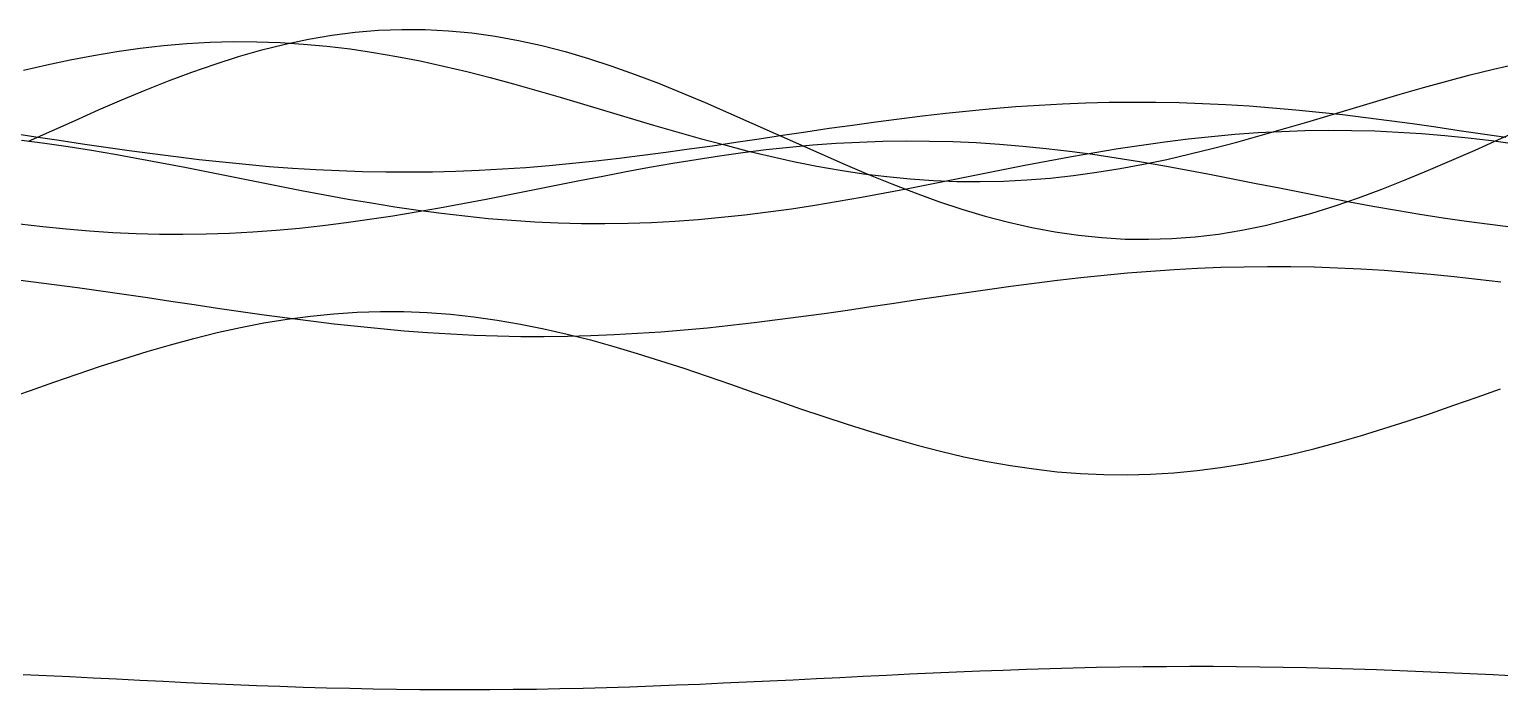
# Model space of a CAD drawing. Header units: metres. Extents: x -249 to 352, y -252 to 258.
# Drawn here: x 97.9 to 223.9, y -242.8 to -186.3 of the extents above; entities that cross this region are included whole.
import ezdxf

# ---------------------------------------------------------------- set-up
doc = ezdxf.new("R2010")
doc.units = ezdxf.units.M

msp = doc.modelspace()

# ---------------------------------------------------------------- linework, layer by layer
for p, q in [((123.84, -186.75, -433.01), (125.84, -186.5, -433.01)), ((125.84, -186.5, -433.01), (127.84, -186.33, -433.01)), ((127.84, -186.33, -433.01), (129.84, -186.25, -433.01)), ((129.84, -186.25, -433.01), (131.84, -186.26, -433.01)), ((131.84, -186.26, -433.01), (133.84, -186.37, -433.01)), ((133.84, -186.37, -433.01), (135.84, -186.56, -433.01)), ((107.42, -187.86, -433.01), (109.42, -187.64, -433.01)), ((109.42, -187.64, -433.01), (111.42, -187.47, -433.01)), ((111.42, -187.47, -433.01), (113.42, -187.36, -433.01)), ((113.42, -187.36, -433.01), (115.42, -187.3, -433.01)), ((115.42, -187.3, -433.01), (117.42, -187.31, -433.01)), ((117.42, -187.31, -433.01), (119.42, -187.38, -433.01)), ((117.84, -188.01, -433.01), (119.84, -187.51, -433.01)), ((119.42, -187.38, -433.01), (121.42, -187.51, -433.01)), ((119.84, -187.51, -433.01), (121.84, -187.09, -433.01)), ((121.42, -187.51, -433.01), (123.42, -187.69, -433.01)), ((121.84, -187.09, -433.01), (123.84, -186.75, -433.01)), ((123.42, -187.69, -433.01), (125.42, -187.93, -433.01)), ((135.84, -186.56, -433.01), (137.84, -186.83, -433.01)), ((137.84, -186.83, -433.01), (139.84, -187.19, -433.01)), ((139.84, -187.19, -433.01), (141.84, -187.63, -433.01)), ((141.84, -187.63, -433.01), (143.84, -188.15, -433.01)), ((99.42, -189.28, -433.01), (101.42, -188.86, -433.01)), ((101.42, -188.86, -433.01), (103.42, -188.48, -433.01)), ((103.42, -188.48, -433.01), (105.42, -188.14, -433.01)), ((105.42, -188.14, -433.01), (107.42, -187.86, -433.01)), ((113.84, -189.22, -433.01), (115.84, -188.58, -433.01)), ((115.84, -188.58, -433.01), (117.84, -188.01, -433.01)), ((125.42, -187.93, -433.01), (127.42, -188.23, -433.01)), ((127.42, -188.23, -433.01), (129.42, -188.57, -433.01)), ((129.42, -188.57, -433.01), (131.42, -188.96, -433.01)), ((131.42, -188.96, -433.01), (133.42, -189.4, -433.01)), ((143.84, -188.15, -433.01), (145.84, -188.74, -433.01)), ((145.84, -188.74, -433.01), (147.84, -189.39, -433.01)), ((97.42, -189.75, -433.01), (99.42, -189.28, -433.01)), ((109.84, -190.67, -433.01), (111.84, -189.92, -433.01)), ((111.84, -189.92, -433.01), (113.84, -189.22, -433.01)), ((133.42, -189.4, -433.01), (135.42, -189.87, -433.01)), ((135.42, -189.87, -433.01), (137.42, -190.38, -433.01)), ((147.84, -189.39, -433.01), (149.84, -190.11, -433.01)), ((149.84, -190.11, -433.01), (151.84, -190.87, -433.01)), ((219.42, -190.69, -433.01), (221.42, -190.16, -433.01)), ((221.42, -190.16, -433.01), (223.42, -189.67, -433.01)), ((223.42, -189.67, -433.01), (225.42, -189.21, -433.01)), ((105.84, -192.3, -433.01), (107.84, -191.46, -433.01)), ((107.84, -191.46, -433.01), (109.84, -190.67, -433.01)), ((137.42, -190.38, -433.01), (139.42, -190.92, -433.01)), ((139.42, -190.92, -433.01), (141.42, -191.48, -433.01)), ((141.42, -191.48, -433.01), (143.42, -192.06, -433.01)), ((151.84, -190.87, -433.01), (153.84, -191.68, -433.01)), ((215.42, -191.81, -433.01), (217.42, -191.24, -433.01)), ((217.42, -191.24, -433.01), (219.42, -190.69, -433.01)), ((103.84, -193.16, -433.01), (105.84, -192.3, -433.01)), ((143.42, -192.06, -433.01), (145.42, -192.65, -433.01)), ((145.42, -192.65, -433.01), (147.42, -193.25, -433.01)), ((153.84, -191.68, -433.01), (155.84, -192.52, -433.01)), ((155.84, -192.52, -433.01), (157.84, -193.39, -433.01)), ((182.47, -192.87, -433.01), (184.47, -192.74, -433.01)), ((184.47, -192.74, -433.01), (186.47, -192.63, -433.01)), ((186.47, -192.63, -433.01), (188.47, -192.55, -433.01)), ((188.47, -192.55, -433.01), (190.47, -192.5, -433.01)), ((190.47, -192.5, -433.01), (192.47, -192.48, -433.01)), ((192.47, -192.48, -433.01), (194.47, -192.48, -433.01)), ((194.47, -192.48, -433.01), (196.47, -192.52, -433.01)), ((196.47, -192.52, -433.01), (198.47, -192.59, -433.01)), ((198.47, -192.59, -433.01), (200.47, -192.69, -433.01)), ((200.47, -192.69, -433.01), (202.47, -192.81, -433.01)), ((211.42, -193, -433.01), (213.42, -192.4, -433.01)), ((213.42, -192.4, -433.01), (215.42, -191.81, -433.01)), ((99.84, -194.94, -433.01), (101.84, -194.05, -433.01)), ((101.84, -194.05, -433.01), (103.84, -193.16, -433.01)), ((147.42, -193.25, -433.01), (149.42, -193.85, -433.01)), ((149.42, -193.85, -433.01), (151.42, -194.45, -433.01)), ((157.84, -193.39, -433.01), (159.84, -194.28, -433.01)), ((170.47, -194.17, -433.01), (172.47, -193.91, -433.01)), ((172.47, -193.91, -433.01), (174.47, -193.66, -433.01)), ((174.47, -193.66, -433.01), (176.47, -193.43, -433.01)), ((176.47, -193.43, -433.01), (178.47, -193.22, -433.01)), ((178.47, -193.22, -433.01), (180.47, -193.03, -433.01)), ((180.47, -193.03, -433.01), (182.47, -192.87, -433.01)), ((202.47, -192.81, -433.01), (204.47, -192.97, -433.01)), ((204.47, -192.97, -433.01), (206.47, -193.14, -433.01)), ((206.47, -193.14, -433.01), (208.47, -193.34, -433.01)), ((207.42, -194.19, -433.01), (209.42, -193.6, -433.01)), ((208.47, -193.34, -433.01), (210.47, -193.56, -433.01)), ((209.42, -193.6, -433.01), (211.42, -193, -433.01)), ((210.47, -193.56, -433.01), (212.47, -193.8, -433.01)), ((212.47, -193.8, -433.01), (214.47, -194.06, -433.01)), ((214.47, -194.06, -433.01), (216.47, -194.33, -433.01)), ((96.47, -195.15, -433.01), (98.47, -195.45, -433.01)), ((97.84, -195.84, -433.01), (99.84, -194.94, -433.01)), ((151.42, -194.45, -433.01), (153.42, -195.03, -433.01)), ((153.42, -195.03, -433.01), (155.42, -195.59, -433.01)), ((159.84, -194.28, -433.01), (161.84, -195.17, -433.01)), ((161.84, -195.17, -433.01), (163.84, -196.07, -433.01)), ((162.47, -195.32, -433.01), (164.47, -195.03, -433.01)), ((164.47, -195.03, -433.01), (166.47, -194.73, -433.01)), ((166.47, -194.73, -433.01), (168.47, -194.45, -433.01)), ((168.47, -194.45, -433.01), (170.47, -194.17, -433.01)), ((199.24, -195.42, -433.01), (201.24, -195.24, -433.01)), ((201.24, -195.24, -433.01), (203.24, -195.1, -433.01)), ((203.24, -195.1, -433.01), (205.24, -194.99, -433.01)), ((203.42, -195.35, -433.01), (205.42, -194.78, -433.01)), ((205.24, -194.99, -433.01), (207.24, -194.92, -433.01)), ((205.42, -194.78, -433.01), (207.42, -194.19, -433.01)), ((207.24, -194.92, -433.01), (209.24, -194.9, -433.01)), ((209.24, -194.9, -433.01), (211.24, -194.91, -433.01)), ((211.24, -194.91, -433.01), (213.24, -194.96, -433.01)), ((213.24, -194.96, -433.01), (215.24, -195.05, -433.01)), ((215.24, -195.05, -433.01), (217.24, -195.18, -433.01)), ((216.47, -194.33, -433.01), (218.47, -194.61, -433.01)), ((217.24, -195.18, -433.01), (219.24, -195.35, -433.01)), ((218.47, -194.61, -433.01), (220.47, -194.91, -433.01)), ((220.47, -194.91, -433.01), (222.47, -195.2, -433.01)), ((222.47, -195.2, -433.01), (224.47, -195.5, -433.01)), ((223.84, -195.69, -433.01), (225.84, -194.79, -433.01)), ((97.24, -195.74, -433.01), (99.24, -196, -433.01)), ((98.47, -195.45, -433.01), (100.47, -195.75, -433.01)), ((99.24, -196, -433.01), (101.24, -196.29, -433.01)), ((100.47, -195.75, -433.01), (102.47, -196.05, -433.01)), ((101.24, -196.29, -433.01), (103.24, -196.61, -433.01)), ((102.47, -196.05, -433.01), (104.47, -196.34, -433.01)), ((104.47, -196.34, -433.01), (106.47, -196.62, -433.01)), ((152.47, -196.78, -433.01), (154.47, -196.5, -433.01)), ((154.47, -196.5, -433.01), (156.47, -196.22, -433.01)), ((155.42, -195.59, -433.01), (157.42, -196.13, -433.01)), ((156.47, -196.22, -433.01), (158.47, -195.92, -433.01)), ((157.42, -196.13, -433.01), (159.42, -196.65, -433.01)), ((158.47, -195.92, -433.01), (160.47, -195.62, -433.01)), ((159.08, -196.8, -433.01), (161.08, -196.55, -433.01)), ((160.47, -195.62, -433.01), (162.47, -195.32, -433.01)), ((161.08, -196.55, -433.01), (163.08, -196.34, -433.01)), ((163.08, -196.34, -433.01), (165.08, -196.16, -433.01)), ((163.84, -196.07, -433.01), (165.84, -196.96, -433.01)), ((165.08, -196.16, -433.01), (167.08, -196.01, -433.01)), ((167.08, -196.01, -433.01), (169.08, -195.91, -433.01)), ((169.08, -195.91, -433.01), (171.08, -195.84, -433.01)), ((171.08, -195.84, -433.01), (173.08, -195.81, -433.01)), ((173.08, -195.81, -433.01), (175.08, -195.82, -433.01)), ((175.08, -195.82, -433.01), (177.08, -195.87, -433.01)), ((177.08, -195.87, -433.01), (179.08, -195.96, -433.01)), ((179.08, -195.96, -433.01), (181.08, -196.09, -433.01)), ((181.08, -196.09, -433.01), (183.08, -196.26, -433.01)), ((183.08, -196.26, -433.01), (185.08, -196.46, -433.01)), ((185.08, -196.46, -433.01), (187.08, -196.7, -433.01)), ((189.24, -196.8, -433.01), (191.24, -196.47, -433.01)), ((191.24, -196.47, -433.01), (193.24, -196.17, -433.01)), ((193.24, -196.17, -433.01), (195.24, -195.89, -433.01)), ((195.24, -195.89, -433.01), (197.24, -195.64, -433.01)), ((197.24, -195.64, -433.01), (199.24, -195.42, -433.01)), ((197.42, -196.93, -433.01), (199.42, -196.43, -433.01)), ((199.42, -196.43, -433.01), (201.42, -195.91, -433.01)), ((201.42, -195.91, -433.01), (203.42, -195.35, -433.01)), ((219.24, -195.35, -433.01), (221.24, -195.55, -433.01)), ((221.24, -195.55, -433.01), (223.24, -195.78, -433.01)), ((221.84, -196.59, -433.01), (223.84, -195.69, -433.01)), ((223.24, -195.78, -433.01), (225.24, -196.05, -433.01)), ((103.24, -196.61, -433.01), (105.24, -196.95, -433.01)), ((105.24, -196.95, -433.01), (107.24, -197.31, -433.01)), ((106.47, -196.62, -433.01), (108.47, -196.89, -433.01)), ((107.24, -197.31, -433.01), (109.24, -197.68, -433.01)), ((108.47, -196.89, -433.01), (110.47, -197.15, -433.01)), ((109.24, -197.68, -433.01), (111.24, -198.07, -433.01)), ((110.47, -197.15, -433.01), (112.47, -197.39, -433.01)), ((112.47, -197.39, -433.01), (114.47, -197.61, -433.01)), ((114.47, -197.61, -433.01), (116.47, -197.81, -433.01)), ((116.47, -197.81, -433.01), (118.47, -197.99, -433.01)), ((142.47, -197.91, -433.01), (144.47, -197.73, -433.01)), ((144.47, -197.73, -433.01), (146.47, -197.52, -433.01)), ((146.47, -197.52, -433.01), (148.47, -197.29, -433.01)), ((148.47, -197.29, -433.01), (150.47, -197.04, -433.01)), ((150.47, -197.04, -433.01), (152.47, -196.78, -433.01)), ((151.08, -198.07, -433.01), (153.08, -197.72, -433.01)), ((153.08, -197.72, -433.01), (155.08, -197.39, -433.01)), ((155.08, -197.39, -433.01), (157.08, -197.08, -433.01)), ((157.08, -197.08, -433.01), (159.08, -196.8, -433.01)), ((159.42, -196.65, -433.01), (161.42, -197.13, -433.01)), ((161.42, -197.13, -433.01), (163.42, -197.57, -433.01)), ((163.42, -197.57, -433.01), (165.42, -197.97, -433.01)), ((165.84, -196.96, -433.01), (167.84, -197.84, -433.01)), ((167.84, -197.84, -433.01), (169.84, -198.69, -433.01)), ((183.24, -197.9, -433.01), (185.24, -197.52, -433.01)), ((185.24, -197.52, -433.01), (187.24, -197.15, -433.01)), ((187.08, -196.7, -433.01), (189.08, -196.96, -433.01)), ((187.24, -197.15, -433.01), (189.24, -196.8, -433.01)), ((189.08, -196.96, -433.01), (191.08, -197.26, -433.01)), ((191.08, -197.26, -433.01), (193.08, -197.58, -433.01)), ((191.42, -198.18, -433.01), (193.42, -197.81, -433.01)), ((193.08, -197.58, -433.01), (195.08, -197.92, -433.01)), ((193.42, -197.81, -433.01), (195.42, -197.39, -433.01)), ((195.42, -197.39, -433.01), (197.42, -196.93, -433.01)), ((217.84, -198.33, -433.01), (219.84, -197.47, -433.01)), ((219.84, -197.47, -433.01), (221.84, -196.59, -433.01)), ((111.24, -198.07, -433.01), (113.24, -198.46, -433.01)), ((113.24, -198.46, -433.01), (115.24, -198.86, -433.01)), ((115.24, -198.86, -433.01), (117.24, -199.26, -433.01)), ((118.47, -197.99, -433.01), (120.47, -198.14, -433.01)), ((120.47, -198.14, -433.01), (122.47, -198.26, -433.01)), ((122.47, -198.26, -433.01), (124.47, -198.36, -433.01)), ((124.47, -198.36, -433.01), (126.47, -198.43, -433.01)), ((126.47, -198.43, -433.01), (128.47, -198.47, -433.01)), ((128.47, -198.47, -433.01), (130.47, -198.47, -433.01)), ((130.47, -198.47, -433.01), (132.47, -198.45, -433.01)), ((132.47, -198.45, -433.01), (134.47, -198.4, -433.01)), ((134.47, -198.4, -433.01), (136.47, -198.32, -433.01)), ((136.47, -198.32, -433.01), (138.47, -198.21, -433.01)), ((138.47, -198.21, -433.01), (140.47, -198.08, -433.01)), ((140.47, -198.08, -433.01), (142.47, -197.91, -433.01)), ((145.08, -199.21, -433.01), (147.08, -198.82, -433.01)), ((147.08, -198.82, -433.01), (149.08, -198.44, -433.01)), ((149.08, -198.44, -433.01), (151.08, -198.07, -433.01)), ((165.42, -197.97, -433.01), (167.42, -198.32, -433.01)), ((167.42, -198.32, -433.01), (169.42, -198.63, -433.01)), ((169.42, -198.63, -433.01), (171.42, -198.87, -433.01)), ((169.84, -198.69, -433.01), (171.84, -199.5, -433.01)), ((171.42, -198.87, -433.01), (173.42, -199.07, -433.01)), ((173.42, -199.07, -433.01), (175.42, -199.2, -433.01)), ((175.24, -199.49, -433.01), (177.24, -199.09, -433.01)), ((177.24, -199.09, -433.01), (179.24, -198.69, -433.01)), ((179.24, -198.69, -433.01), (181.24, -198.3, -433.01)), ((181.24, -198.3, -433.01), (183.24, -197.9, -433.01)), ((183.42, -199.15, -433.01), (185.42, -198.99, -433.01)), ((185.42, -198.99, -433.01), (187.42, -198.78, -433.01)), ((187.42, -198.78, -433.01), (189.42, -198.5, -433.01)), ((189.42, -198.5, -433.01), (191.42, -198.18, -433.01)), ((195.08, -197.92, -433.01), (197.08, -198.28, -433.01)), ((197.08, -198.28, -433.01), (199.08, -198.66, -433.01)), ((199.08, -198.66, -433.01), (201.08, -199.05, -433.01)), ((201.08, -199.05, -433.01), (203.08, -199.45, -433.01)), ((215.84, -199.16, -433.01), (217.84, -198.33, -433.01)), ((117.24, -199.26, -433.01), (119.24, -199.66, -433.01)), ((119.24, -199.66, -433.01), (121.24, -200.05, -433.01)), ((121.24, -200.05, -433.01), (123.24, -200.42, -433.01)), ((139.08, -200.41, -433.01), (141.08, -200.01, -433.01)), ((141.08, -200.01, -433.01), (143.08, -199.61, -433.01)), ((143.08, -199.61, -433.01), (145.08, -199.21, -433.01)), ((169.24, -200.63, -433.01), (171.24, -200.27, -433.01)), ((171.24, -200.27, -433.01), (173.24, -199.88, -433.01)), ((171.84, -199.5, -433.01), (173.84, -200.27, -433.01)), ((173.24, -199.88, -433.01), (175.24, -199.49, -433.01)), ((173.84, -200.27, -433.01), (175.84, -200.99, -433.01)), ((175.42, -199.2, -433.01), (177.42, -199.28, -433.01)), ((177.42, -199.28, -433.01), (179.42, -199.3, -433.01)), ((179.42, -199.3, -433.01), (181.42, -199.26, -433.01)), ((181.42, -199.26, -433.01), (183.42, -199.15, -433.01)), ((203.08, -199.45, -433.01), (205.08, -199.84, -433.01)), ((205.08, -199.84, -433.01), (207.08, -200.24, -433.01)), ((207.08, -200.24, -433.01), (209.08, -200.64, -433.01)), ((211.84, -200.69, -433.01), (213.84, -199.95, -433.01)), ((213.84, -199.95, -433.01), (215.84, -199.16, -433.01)), ((123.24, -200.42, -433.01), (125.24, -200.79, -433.01)), ((125.24, -200.79, -433.01), (127.24, -201.13, -433.01)), ((127.24, -201.13, -433.01), (129.24, -201.45, -433.01)), ((129.24, -201.45, -433.01), (131.24, -201.74, -433.01)), ((131.08, -201.9, -433.01), (133.08, -201.55, -433.01)), ((133.08, -201.55, -433.01), (135.08, -201.18, -433.01)), ((135.08, -201.18, -433.01), (137.08, -200.8, -433.01)), ((137.08, -200.8, -433.01), (139.08, -200.41, -433.01)), ((161.24, -201.9, -433.01), (163.24, -201.62, -433.01)), ((163.24, -201.62, -433.01), (165.24, -201.31, -433.01)), ((165.24, -201.31, -433.01), (167.24, -200.98, -433.01)), ((167.24, -200.98, -433.01), (169.24, -200.63, -433.01)), ((175.84, -200.99, -433.01), (177.84, -201.65, -433.01)), ((207.84, -202, -433.01), (209.84, -201.38, -433.01)), ((209.08, -200.64, -433.01), (211.08, -201.03, -433.01)), ((209.84, -201.38, -433.01), (211.84, -200.69, -433.01)), ((211.08, -201.03, -433.01), (213.08, -201.4, -433.01)), ((213.08, -201.4, -433.01), (215.08, -201.76, -433.01)), ((123.08, -203.06, -433.01), (125.08, -202.81, -433.01)), ((125.08, -202.81, -433.01), (127.08, -202.53, -433.01)), ((127.08, -202.53, -433.01), (129.08, -202.23, -433.01)), ((129.08, -202.23, -433.01), (131.08, -201.9, -433.01)), ((131.24, -201.74, -433.01), (133.24, -202.01, -433.01)), ((133.24, -202.01, -433.01), (135.24, -202.24, -433.01)), ((135.24, -202.24, -433.01), (137.24, -202.45, -433.01)), ((137.24, -202.45, -433.01), (139.24, -202.61, -433.01)), ((139.24, -202.61, -433.01), (141.24, -202.74, -433.01)), ((141.24, -202.74, -433.01), (143.24, -202.83, -433.01)), ((143.24, -202.83, -433.01), (145.24, -202.88, -433.01)), ((145.24, -202.88, -433.01), (147.24, -202.89, -433.01)), ((147.24, -202.89, -433.01), (149.24, -202.87, -433.01)), ((149.24, -202.87, -433.01), (151.24, -202.8, -433.01)), ((151.24, -202.8, -433.01), (153.24, -202.69, -433.01)), ((153.24, -202.69, -433.01), (155.24, -202.55, -433.01)), ((155.24, -202.55, -433.01), (157.24, -202.36, -433.01)), ((157.24, -202.36, -433.01), (159.24, -202.15, -433.01)), ((159.24, -202.15, -433.01), (161.24, -201.9, -433.01)), ((177.84, -201.65, -433.01), (179.84, -202.25, -433.01)), ((179.84, -202.25, -433.01), (181.84, -202.78, -433.01)), ((181.84, -202.78, -433.01), (183.84, -203.23, -433.01)), ((203.84, -203.05, -433.01), (205.84, -202.56, -433.01)), ((205.84, -202.56, -433.01), (207.84, -202, -433.01)), ((215.08, -201.76, -433.01), (217.08, -202.1, -433.01)), ((217.08, -202.1, -433.01), (219.08, -202.41, -433.01)), ((219.08, -202.41, -433.01), (221.08, -202.7, -433.01)), ((221.08, -202.7, -433.01), (223.08, -202.96, -433.01)), ((97.08, -202.92, -433.01), (99.08, -203.16, -433.01)), ((99.08, -203.16, -433.01), (101.08, -203.36, -433.01)), ((101.08, -203.36, -433.01), (103.08, -203.53, -433.01)), ((103.08, -203.53, -433.01), (105.08, -203.65, -433.01)), ((105.08, -203.65, -433.01), (107.08, -203.75, -433.01)), ((107.08, -203.75, -433.01), (109.08, -203.8, -433.01)), ((109.08, -203.8, -433.01), (111.08, -203.81, -433.01)), ((111.08, -203.81, -433.01), (113.08, -203.78, -433.01)), ((113.08, -203.78, -433.01), (115.08, -203.71, -433.01)), ((115.08, -203.71, -433.01), (117.08, -203.6, -433.01)), ((117.08, -203.6, -433.01), (119.08, -203.46, -433.01)), ((119.08, -203.46, -433.01), (121.08, -203.28, -433.01)), ((121.08, -203.28, -433.01), (123.08, -203.06, -433.01)), ((183.84, -203.23, -433.01), (185.84, -203.61, -433.01)), ((185.84, -203.61, -433.01), (187.84, -203.9, -433.01)), ((187.84, -203.9, -433.01), (189.84, -204.1, -433.01)), ((189.84, -204.1, -433.01), (191.84, -204.22, -433.01)), ((195.84, -204.18, -433.01), (197.84, -204.03, -433.01)), ((197.84, -204.03, -433.01), (199.84, -203.79, -433.01)), ((199.84, -203.79, -433.01), (201.84, -203.46, -433.01)), ((201.84, -203.46, -433.01), (203.84, -203.05, -433.01)), ((223.08, -202.96, -433.01), (225.08, -203.19, -433.01)), ((191.84, -204.22, -433.01), (193.84, -204.24, -433.01)), ((193.84, -204.24, -433.01), (195.84, -204.18, -433.01)), ((198.03, -206.72, -433.01), (200.03, -206.64, -433.01)), ((200.03, -206.64, -433.01), (202.03, -206.59, -433.01)), ((202.03, -206.59, -433.01), (204.03, -206.57, -433.01)), ((204.03, -206.57, -433.01), (206.03, -206.58, -433.01)), ((206.03, -206.58, -433.01), (208.03, -206.61, -433.01)), ((208.03, -206.61, -433.01), (210.03, -206.68, -433.01)), ((96.03, -207.61, -433.01), (98.03, -207.85, -433.01)), ((98.03, -207.85, -433.01), (100.03, -208.11, -433.01)), ((184.03, -208, -433.01), (186.03, -207.75, -433.01)), ((186.03, -207.75, -433.01), (188.03, -207.52, -433.01)), ((188.03, -207.52, -433.01), (190.03, -207.31, -433.01)), ((190.03, -207.31, -433.01), (192.03, -207.12, -433.01)), ((192.03, -207.12, -433.01), (194.03, -206.96, -433.01)), ((194.03, -206.96, -433.01), (196.03, -206.83, -433.01)), ((196.03, -206.83, -433.01), (198.03, -206.72, -433.01)), ((210.03, -206.68, -433.01), (212.03, -206.78, -433.01)), ((212.03, -206.78, -433.01), (214.03, -206.9, -433.01)), ((214.03, -206.9, -433.01), (216.03, -207.06, -433.01)), ((216.03, -207.06, -433.01), (218.03, -207.23, -433.01)), ((218.03, -207.23, -433.01), (220.03, -207.43, -433.01)), ((220.03, -207.43, -433.01), (222.03, -207.65, -433.01)), ((222.03, -207.65, -433.01), (224.03, -207.89, -433.01)), ((100.03, -208.11, -433.01), (102.03, -208.38, -433.01)), ((102.03, -208.38, -433.01), (104.03, -208.66, -433.01)), ((104.03, -208.66, -433.01), (106.03, -208.95, -433.01)), ((106.03, -208.95, -433.01), (108.03, -209.24, -433.01)), ((174.03, -209.41, -433.01), (176.03, -209.12, -433.01)), ((176.03, -209.12, -433.01), (178.03, -208.82, -433.01)), ((178.03, -208.82, -433.01), (180.03, -208.54, -433.01)), ((180.03, -208.54, -433.01), (182.03, -208.26, -433.01)), ((182.03, -208.26, -433.01), (184.03, -208, -433.01)), ((108.03, -209.24, -433.01), (110.03, -209.54, -433.01)), ((110.03, -209.54, -433.01), (112.03, -209.84, -433.01)), ((112.03, -209.84, -433.01), (114.03, -210.14, -433.01)), ((114.03, -210.14, -433.01), (116.03, -210.43, -433.01)), ((116.03, -210.43, -433.01), (118.03, -210.71, -433.01)), ((126.02, -210.49, -433.01), (128.02, -210.43, -433.01)), ((128.02, -210.43, -433.01), (130.02, -210.44, -433.01)), ((130.02, -210.44, -433.01), (132.02, -210.52, -433.01)), ((166.03, -210.59, -433.01), (168.03, -210.31, -433.01)), ((168.03, -210.31, -433.01), (170.03, -210.01, -433.01)), ((170.03, -210.01, -433.01), (172.03, -209.71, -433.01)), ((172.03, -209.71, -433.01), (174.03, -209.41, -433.01)), ((116.02, -211.8, -433.01), (118.02, -211.41, -433.01)), ((118.02, -211.41, -433.01), (120.02, -211.08, -433.01)), ((118.03, -210.71, -433.01), (120.03, -210.98, -433.01)), ((120.02, -211.08, -433.01), (122.02, -210.82, -433.01)), ((120.03, -210.98, -433.01), (122.03, -211.24, -433.01)), ((122.02, -210.82, -433.01), (124.02, -210.62, -433.01)), ((122.03, -211.24, -433.01), (124.03, -211.48, -433.01)), ((124.02, -210.62, -433.01), (126.02, -210.49, -433.01)), ((124.03, -211.48, -433.01), (126.03, -211.7, -433.01)), ((126.03, -211.7, -433.01), (128.03, -211.9, -433.01)), ((132.02, -210.52, -433.01), (134.02, -210.67, -433.01)), ((134.02, -210.67, -433.01), (136.02, -210.88, -433.01)), ((136.02, -210.88, -433.01), (138.02, -211.16, -433.01)), ((138.02, -211.16, -433.01), (140.02, -211.51, -433.01)), ((140.02, -211.51, -433.01), (142.02, -211.91, -433.01)), ((156.03, -211.82, -433.01), (158.03, -211.61, -433.01)), ((158.03, -211.61, -433.01), (160.03, -211.38, -433.01)), ((160.03, -211.38, -433.01), (162.03, -211.13, -433.01)), ((162.03, -211.13, -433.01), (164.03, -210.87, -433.01)), ((164.03, -210.87, -433.01), (166.03, -210.59, -433.01)), ((110.02, -213.28, -433.01), (112.02, -212.74, -433.01)), ((112.02, -212.74, -433.01), (114.02, -212.24, -433.01)), ((114.02, -212.24, -433.01), (116.02, -211.8, -433.01)), ((128.03, -211.9, -433.01), (130.03, -212.08, -433.01)), ((130.03, -212.08, -433.01), (132.03, -212.23, -433.01)), ((132.03, -212.23, -433.01), (134.03, -212.35, -433.01)), ((134.03, -212.35, -433.01), (136.03, -212.45, -433.01)), ((136.03, -212.45, -433.01), (138.03, -212.52, -433.01)), ((138.03, -212.52, -433.01), (140.03, -212.56, -433.01)), ((140.03, -212.56, -433.01), (142.03, -212.57, -433.01)), ((142.02, -211.91, -433.01), (144.02, -212.37, -433.01)), ((142.03, -212.57, -433.01), (144.03, -212.54, -433.01)), ((144.02, -212.37, -433.01), (146.02, -212.87, -433.01)), ((144.03, -212.54, -433.01), (146.03, -212.49, -433.01)), ((146.02, -212.87, -433.01), (148.02, -213.43, -433.01)), ((146.03, -212.49, -433.01), (148.03, -212.41, -433.01)), ((148.03, -212.41, -433.01), (150.03, -212.3, -433.01)), ((150.03, -212.3, -433.01), (152.03, -212.17, -433.01)), ((152.03, -212.17, -433.01), (154.03, -212.01, -433.01)), ((154.03, -212.01, -433.01), (156.03, -211.82, -433.01)), ((106.02, -214.49, -433.01), (108.02, -213.87, -433.01)), ((108.02, -213.87, -433.01), (110.02, -213.28, -433.01)), ((148.02, -213.43, -433.01), (150.02, -214.02, -433.01)), ((150.02, -214.02, -433.01), (152.02, -214.65, -433.01)), ((102.02, -215.81, -433.01), (104.02, -215.13, -433.01)), ((104.02, -215.13, -433.01), (106.02, -214.49, -433.01)), ((152.02, -214.65, -433.01), (154.02, -215.3, -433.01)), ((154.02, -215.3, -433.01), (156.02, -215.98, -433.01)), ((98.02, -217.19, -433.01), (100.02, -216.49, -433.01)), ((100.02, -216.49, -433.01), (102.02, -215.81, -433.01)), ((156.02, -215.98, -433.01), (158.02, -216.67, -433.01)), ((158.02, -216.67, -433.01), (160.02, -217.37, -433.01)), ((96.02, -217.89, -433.01), (98.02, -217.19, -433.01)), ((160.02, -217.37, -433.01), (162.02, -218.07, -433.01)), ((220.02, -218.47, -433.01), (222.02, -217.77, -433.01)), ((222.02, -217.77, -433.01), (224.02, -217.07, -433.01)), ((162.02, -218.07, -433.01), (164.02, -218.76, -433.01)), ((164.02, -218.76, -433.01), (166.02, -219.44, -433.01)), ((216.02, -219.82, -433.01), (218.02, -219.16, -433.01)), ((218.02, -219.16, -433.01), (220.02, -218.47, -433.01)), ((166.02, -219.44, -433.01), (168.02, -220.1, -433.01)), ((168.02, -220.1, -433.01), (170.02, -220.73, -433.01)), ((212.02, -221.08, -433.01), (214.02, -220.47, -433.01)), ((214.02, -220.47, -433.01), (216.02, -219.82, -433.01)), ((170.02, -220.73, -433.01), (172.02, -221.33, -433.01)), ((172.02, -221.33, -433.01), (174.02, -221.89, -433.01)), ((208.02, -222.2, -433.01), (210.02, -221.66, -433.01)), ((210.02, -221.66, -433.01), (212.02, -221.08, -433.01)), ((174.02, -221.89, -433.01), (176.02, -222.41, -433.01)), ((176.02, -222.41, -433.01), (178.02, -222.88, -433.01)), ((178.02, -222.88, -433.01), (180.02, -223.29, -433.01)), ((204.02, -223.12, -433.01), (206.02, -222.68, -433.01)), ((206.02, -222.68, -433.01), (208.02, -222.2, -433.01)), ((180.02, -223.29, -433.01), (182.02, -223.64, -433.01)), ((182.02, -223.64, -433.01), (184.02, -223.93, -433.01)), ((184.02, -223.93, -433.01), (186.02, -224.16, -433.01)), ((186.02, -224.16, -433.01), (188.02, -224.32, -433.01)), ((194.02, -224.38, -433.01), (196.02, -224.26, -433.01)), ((196.02, -224.26, -433.01), (198.02, -224.07, -433.01)), ((198.02, -224.07, -433.01), (200.02, -223.81, -433.01)), ((200.02, -223.81, -433.01), (202.02, -223.5, -433.01)), ((202.02, -223.5, -433.01), (204.02, -223.12, -433.01)), ((188.02, -224.32, -433.01), (190.02, -224.4, -433.01)), ((190.02, -224.4, -433.01), (192.02, -224.43, -433.01)), ((192.02, -224.43, -433.01), (194.02, -224.38, -433.01)), ((97.39, -241.54, -433.01), (99.39, -241.63, -433.01)), ((99.39, -241.63, -433.01), (101.39, -241.73, -433.01)), ((101.39, -241.73, -433.01), (103.39, -241.83, -433.01)), ((103.39, -241.83, -433.01), (105.39, -241.93, -433.01)), ((105.39, -241.93, -433.01), (107.39, -242.03, -433.01)), ((163.39, -241.99, -433.01), (165.39, -241.89, -433.01)), ((165.39, -241.89, -433.01), (167.39, -241.79, -433.01)), ((167.39, -241.79, -433.01), (169.39, -241.69, -433.01)), ((169.39, -241.69, -433.01), (171.39, -241.59, -433.01)), ((171.39, -241.59, -433.01), (173.39, -241.5, -433.01)), ((173.39, -241.5, -433.01), (175.39, -241.4, -433.01)), ((175.39, -241.4, -433.01), (177.39, -241.32, -433.01)), ((177.39, -241.32, -433.01), (179.39, -241.23, -433.01)), ((179.39, -241.23, -433.01), (181.39, -241.16, -433.01)), ((181.39, -241.16, -433.01), (183.39, -241.09, -433.01)), ((183.39, -241.09, -433.01), (185.39, -241.02, -433.01)), ((185.39, -241.02, -433.01), (187.39, -240.97, -433.01)), ((187.39, -240.97, -433.01), (189.39, -240.93, -433.01)), ((189.39, -240.93, -433.01), (191.39, -240.89, -433.01)), ((191.39, -240.89, -433.01), (193.39, -240.86, -433.01)), ((193.39, -240.86, -433.01), (195.39, -240.85, -433.01)), ((195.39, -240.85, -433.01), (197.39, -240.84, -433.01)), ((197.39, -240.84, -433.01), (199.39, -240.84, -433.01)), ((199.39, -240.84, -433.01), (201.39, -240.85, -433.01)), ((201.39, -240.85, -433.01), (203.39, -240.88, -433.01)), ((203.39, -240.88, -433.01), (205.39, -240.91, -433.01)), ((205.39, -240.91, -433.01), (207.39, -240.95, -433.01)), ((207.39, -240.95, -433.01), (209.39, -241, -433.01)), ((209.39, -241, -433.01), (211.39, -241.06, -433.01)), ((211.39, -241.06, -433.01), (213.39, -241.13, -433.01)), ((213.39, -241.13, -433.01), (215.39, -241.2, -433.01)), ((215.39, -241.2, -433.01), (217.39, -241.28, -433.01)), ((217.39, -241.28, -433.01), (219.39, -241.37, -433.01)), ((219.39, -241.37, -433.01), (221.39, -241.46, -433.01)), ((221.39, -241.46, -433.01), (223.39, -241.55, -433.01)), ((223.39, -241.55, -433.01), (225.39, -241.65, -433.01)), ((107.39, -242.03, -433.01), (109.39, -242.13, -433.01)), ((109.39, -242.13, -433.01), (111.39, -242.22, -433.01)), ((111.39, -242.22, -433.01), (113.39, -242.31, -433.01)), ((113.39, -242.31, -433.01), (115.39, -242.4, -433.01)), ((115.39, -242.4, -433.01), (117.39, -242.48, -433.01)), ((117.39, -242.48, -433.01), (119.39, -242.55, -433.01)), ((119.39, -242.55, -433.01), (121.39, -242.62, -433.01)), ((121.39, -242.62, -433.01), (123.39, -242.68, -433.01)), ((123.39, -242.68, -433.01), (125.39, -242.73, -433.01)), ((125.39, -242.73, -433.01), (127.39, -242.77, -433.01)), ((127.39, -242.77, -433.01), (129.39, -242.8, -433.01)), ((129.39, -242.8, -433.01), (131.39, -242.82, -433.01)), ((131.39, -242.82, -433.01), (133.39, -242.84, -433.01)), ((133.39, -242.84, -433.01), (135.39, -242.84, -433.01)), ((135.39, -242.84, -433.01), (137.39, -242.83, -433.01)), ((137.39, -242.83, -433.01), (139.39, -242.81, -433.01)), ((139.39, -242.81, -433.01), (141.39, -242.79, -433.01)), ((141.39, -242.79, -433.01), (143.39, -242.75, -433.01)), ((143.39, -242.75, -433.01), (145.39, -242.71, -433.01)), ((145.39, -242.71, -433.01), (147.39, -242.65, -433.01)), ((147.39, -242.65, -433.01), (149.39, -242.59, -433.01)), ((149.39, -242.59, -433.01), (151.39, -242.52, -433.01)), ((151.39, -242.52, -433.01), (153.39, -242.44, -433.01)), ((153.39, -242.44, -433.01), (155.39, -242.36, -433.01)), ((155.39, -242.36, -433.01), (157.39, -242.27, -433.01)), ((157.39, -242.27, -433.01), (159.39, -242.18, -433.01)), ((159.39, -242.18, -433.01), (161.39, -242.09, -433.01)), ((161.39, -242.09, -433.01), (163.39, -241.99, -433.01))]:
    msp.add_line(p, q)

doc.saveas('drawing.dxf')
